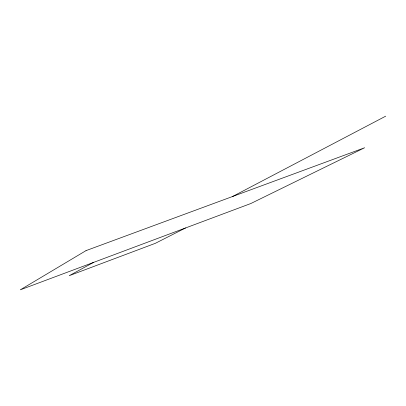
<?xml version="1.0" encoding="UTF-8"?>
<svg xmlns="http://www.w3.org/2000/svg" width="406" height="406" viewBox="0 0 406 406"><rect width="100%" height="100%" fill="white"/><g stroke="black" fill="none" stroke-linecap="round" stroke-linejoin="round"><path stroke-width="0.61" d="M93.492 262.428L69.213 275.694L155.32 243.331L185.562 227.964M232.486 196.545L385.7 116.172M86.047 250.614L20.3 289.828L250.801 203.538L364.649 147.743L86.047 250.614"/></g></svg>
